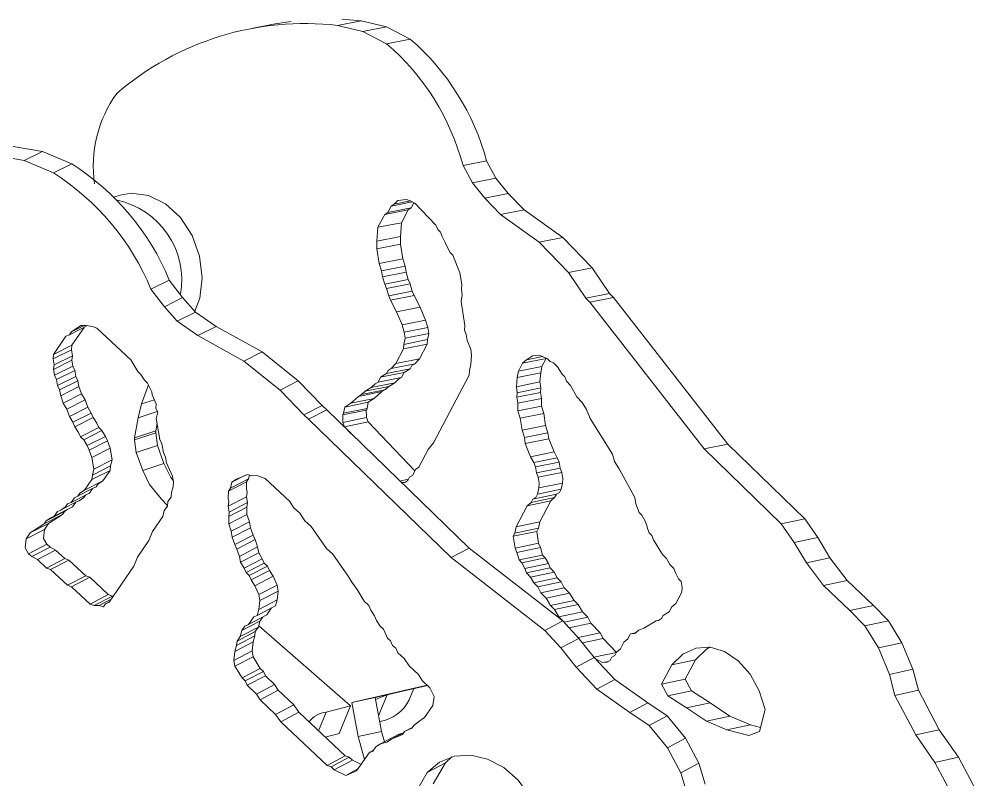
# Model space of a CAD drawing. Header units: millimetres. Extents: x 10 to 270, y -115 to 29.
# Drawn here: x 224.42 to 268.51, y -41.93 to -7.22 of the extents above; entities that cross this region are included whole.
import ezdxf

# ---------------------------------------------------------------- set-up
doc = ezdxf.new("R2010")
doc.units = ezdxf.units.MM

msp = doc.modelspace()

# ---------------------------------------------------------------- linework, layer by layer
at = {"color": 7, "linetype": 'Continuous', "lineweight": 15}
for p, q in [((236.093, -7.431), (235.016, -7.634)), ((236.093, -7.431), (236.818, -7.315)), ((240.02, -7.294), (238.942, -7.498)), ((239.128, -7.222), (240.02, -7.294)), ((240.02, -7.294), (241.165, -7.569)), ((238.942, -7.498), (240.087, -7.773)), ((241.165, -7.569), (240.087, -7.773)), ((240.087, -7.773), (241.178, -8.334)), ((241.165, -7.569), (242.256, -8.129)), ((242.256, -8.129), (241.178, -8.334)), ((224.137, -13.021), (225.471, -13.249)), ((223.298, -13.433), (224.633, -13.661)), ((225.471, -13.249), (224.633, -13.661)), ((224.633, -13.661), (225.969, -14.23)), ((225.471, -13.249), (226.806, -13.817)), ((226.806, -13.817), (225.969, -14.23)), ((245.741, -13.688), (244.664, -13.898)), ((244.664, -13.898), (245.089, -14.683)), ((245.741, -13.688), (246.166, -14.473)), ((246.166, -14.473), (245.089, -14.683)), ((246.166, -14.473), (246.73, -15.172)), ((245.089, -14.683), (245.653, -15.384)), ((229.018, -15.248), (228.729, -15.341)), ((246.73, -15.172), (245.653, -15.384)), ((245.653, -15.384), (246.377, -16.135)), ((246.73, -15.172), (247.453, -15.923)), ((241.382, -15.743), (241.519, -15.658)), ((241.695, -15.498), (242.089, -15.452)), ((242.167, -15.913), (242.304, -15.828)), ((242.248, -15.503), (242.467, -15.617)), ((242.467, -15.617), (243.427, -16.617)), ((240.783, -16.715), (241.091, -16.124)), ((242.167, -15.913), (241.091, -16.124)), ((241.091, -16.124), (241.228, -16.039)), ((241.859, -16.504), (242.167, -15.913)), ((247.453, -15.923), (246.377, -16.135)), ((246.377, -16.135), (248.142, -17.395)), ((247.453, -15.923), (249.219, -17.182)), ((240.731, -17.345), (240.783, -16.715)), ((241.859, -16.504), (240.783, -16.715)), ((241.807, -17.133), (241.859, -16.504)), ((243.628, -16.941), (243.71, -17.14)), ((249.219, -17.182), (248.142, -17.395)), ((249.219, -17.182), (250.55, -18.564)), ((241.917, -18.16), (241.811, -17.479)), ((243.933, -17.601), (244.074, -17.863)), ((248.142, -17.395), (249.473, -18.778)), ((240.841, -18.372), (240.735, -17.691)), ((244.074, -17.863), (244.194, -17.988)), ((244.194, -17.988), (244.52, -18.785)), ((241.917, -18.16), (240.841, -18.372)), ((240.944, -18.707), (240.841, -18.372)), ((242.02, -18.494), (241.917, -18.16)), ((242.164, -19.101), (242.062, -18.767)), ((250.55, -18.564), (249.473, -18.778)), ((249.473, -18.778), (250.265, -19.945)), ((250.55, -18.564), (251.341, -19.73)), ((231.259, -19.121), (230.424, -19.539)), ((231.259, -19.121), (231.869, -19.919)), ((241.089, -19.315), (240.986, -18.98)), ((242.164, -19.101), (241.089, -19.315)), ((241.17, -19.513), (241.089, -19.315)), ((242.245, -19.3), (241.17, -19.513)), ((242.245, -19.3), (242.164, -19.101)), ((242.348, -19.634), (242.245, -19.3)), ((244.606, -19.331), (244.588, -19.542)), ((230.424, -19.539), (231.035, -20.338)), ((241.272, -19.848), (241.17, -19.513)), ((242.348, -19.634), (241.272, -19.848)), ((242.429, -19.833), (241.353, -20.047)), ((242.429, -19.833), (242.348, -19.634)), ((242.711, -20.355), (242.429, -19.833)), ((244.631, -19.815), (244.574, -20.099)), ((244.588, -19.542), (244.631, -19.815)), ((231.869, -19.919), (231.035, -20.338)), ((231.869, -19.919), (232.456, -20.582)), ((241.353, -20.047), (241.272, -19.848)), ((241.635, -20.57), (241.353, -20.047)), ((244.574, -20.099), (244.745, -21.192)), ((250.447, -20.134), (255.673, -26.832)), ((251.523, -19.919), (256.748, -26.61)), ((231.035, -20.338), (231.622, -21.002)), ((232.456, -20.582), (231.622, -21.002)), ((232.456, -20.582), (233.397, -21.236)), ((242.711, -20.355), (241.635, -20.57)), ((241.879, -21.166), (241.635, -20.57)), ((242.954, -20.951), (242.711, -20.355)), ((231.622, -21.002), (232.564, -21.657)), ((242.954, -20.951), (241.879, -21.166)), ((241.981, -21.501), (241.879, -21.166)), ((243.057, -21.286), (242.954, -20.951)), ((226.706, -21.617), (226.8, -21.479)), ((227.374, -21.191), (226.8, -21.479)), ((226.8, -21.479), (227.223, -21.195)), ((226.814, -22.1), (227.368, -21.285)), ((227.458, -21.189), (227.763, -21.248)), ((227.95, -21.311), (229.498, -22.762)), ((233.397, -21.236), (232.564, -21.657)), ((233.397, -21.236), (235.494, -22.402)), ((243.057, -21.286), (241.981, -21.501)), ((242.024, -21.774), (241.981, -21.501)), ((243.099, -21.558), (242.024, -21.774)), ((243.043, -21.842), (243.099, -21.558)), ((243.099, -21.558), (243.057, -21.286)), ((244.745, -21.192), (244.728, -21.402)), ((244.728, -21.402), (244.809, -21.601)), ((225.978, -22.52), (226.542, -21.69)), ((232.564, -21.657), (234.662, -22.824)), ((241.968, -22.057), (242.024, -21.774)), ((226.791, -22.303), (225.955, -22.724)), ((226.814, -22.1), (225.978, -22.52)), ((226.791, -22.303), (226.814, -22.1)), ((226.837, -22.573), (226.791, -22.303)), ((235.494, -22.402), (234.662, -22.824)), ((235.494, -22.402), (237.144, -23.719)), ((241.603, -22.929), (241.951, -22.267)), ((242.679, -22.713), (243.026, -22.051)), ((245.015, -22.273), (245.057, -22.546)), ((225.955, -22.724), (225.978, -22.52)), ((226.001, -22.993), (225.955, -22.724)), ((226.813, -22.777), (225.977, -23.197)), ((226.837, -22.573), (226.001, -22.993)), ((226.813, -22.777), (226.837, -22.573)), ((226.859, -23.047), (226.813, -22.777)), ((229.498, -22.762), (229.826, -23.296)), ((234.662, -22.824), (236.313, -24.143)), ((241.389, -23.161), (241.603, -22.929)), ((242.679, -22.713), (241.603, -22.929)), ((242.464, -22.944), (242.679, -22.713)), ((245.057, -22.546), (245.022, -22.967)), ((247.189, -23.284), (247.384, -22.915)), ((247.562, -22.756), (247.839, -22.586)), ((248.265, -23.067), (248.46, -22.698)), ((248.297, -22.605), (248.517, -22.72)), ((248.638, -22.846), (248.798, -22.898)), ((225.977, -23.197), (226.001, -22.993)), ((226.024, -23.467), (225.977, -23.197)), ((226.859, -23.047), (226.024, -23.467)), ((226.953, -23.247), (226.859, -23.047)), ((229.826, -23.296), (229.966, -23.428)), ((241.977, -23.344), (240.902, -23.561)), ((241.861, -23.564), (241.977, -23.344)), ((241.977, -23.344), (242.25, -23.176)), ((244.966, -23.251), (244.949, -23.461)), ((247.133, -23.569), (247.189, -23.284)), ((248.208, -23.351), (247.133, -23.569)), ((248.265, -23.067), (247.189, -23.284)), ((248.173, -23.772), (248.208, -23.351)), ((248.208, -23.351), (248.265, -23.067)), ((226.117, -23.668), (226.024, -23.467)), ((227.092, -23.717), (226.999, -23.517)), ((237.144, -23.719), (236.313, -24.143)), ((237.144, -23.719), (238.229, -24.848)), ((240.786, -23.781), (240.902, -23.561)), ((240.902, -23.561), (241.175, -23.392)), ((241.276, -23.974), (241.549, -23.806)), ((244.949, -23.461), (243.322, -26.552)), ((247.098, -23.99), (247.133, -23.569)), ((248.173, -23.772), (247.098, -23.99)), ((248.216, -24.045), (248.173, -23.772)), ((249.183, -23.413), (249.304, -23.539)), ((249.385, -23.74), (249.567, -23.929)), ((226.257, -24.139), (226.163, -23.938)), ((227.255, -24.322), (227.138, -23.987)), ((229.995, -24.776), (230.31, -23.911)), ((230.271, -23.828), (230.458, -24.23)), ((236.313, -24.143), (237.399, -25.273)), ((240.026, -24.349), (240.201, -24.191)), ((241.276, -23.974), (240.201, -24.191)), ((240.201, -24.191), (240.474, -24.023)), ((240.614, -24.531), (240.964, -24.216)), ((241.101, -24.132), (241.276, -23.974)), ((247.14, -24.263), (247.098, -23.99)), ((248.216, -24.045), (247.14, -24.263)), ((248.198, -24.256), (248.216, -24.045)), ((249.567, -23.929), (249.852, -24.455)), ((226.419, -24.744), (226.303, -24.409)), ((227.255, -24.322), (226.419, -24.744)), ((227.418, -24.589), (226.583, -25.011)), ((227.418, -24.589), (227.255, -24.322)), ((227.535, -24.924), (227.418, -24.589)), ((239.54, -24.748), (239.889, -24.433)), ((247.123, -24.474), (247.14, -24.263)), ((248.244, -24.876), (248.241, -24.529)), ((226.583, -25.011), (226.419, -24.744)), ((226.699, -25.347), (226.583, -25.011)), ((227.535, -24.924), (226.699, -25.347)), ((227.698, -25.19), (227.535, -24.924)), ((230.668, -24.768), (230.644, -24.972)), ((238.229, -24.848), (237.399, -25.273)), ((238.441, -25.046), (237.611, -25.472)), ((238.229, -24.848), (238.441, -25.046)), ((238.441, -25.046), (244.942, -31.359)), ((240.248, -25.054), (239.173, -25.272)), ((239.211, -25.199), (239.267, -24.916)), ((240.286, -24.981), (239.211, -25.199)), ((240.248, -25.054), (240.286, -24.981)), ((240.252, -25.399), (240.248, -25.054)), ((240.286, -24.981), (240.342, -24.699)), ((247.169, -25.095), (247.165, -24.748)), ((248.244, -24.876), (247.169, -25.095)), ((247.272, -25.431), (247.169, -25.095)), ((248.347, -25.212), (248.244, -24.876)), ((250.297, -25.034), (250.461, -25.435)), ((226.863, -25.613), (226.699, -25.347)), ((227.698, -25.19), (226.863, -25.613)), ((227.791, -25.391), (227.698, -25.19)), ((229.675, -26.317), (229.836, -25.405)), ((230.738, -25.174), (230.667, -25.447)), ((230.667, -25.447), (230.828, -26.393)), ((237.399, -25.273), (237.611, -25.472)), ((237.611, -25.472), (244.117, -31.791)), ((239.173, -25.272), (239.211, -25.199)), ((239.177, -25.617), (239.173, -25.272)), ((240.252, -25.399), (239.177, -25.617)), ((240.332, -25.597), (240.252, -25.399)), ((248.347, -25.212), (247.272, -25.431)), ((247.358, -25.978), (247.272, -25.431)), ((248.433, -25.759), (248.347, -25.212)), ((250.461, -25.435), (251.478, -27.069)), ((226.956, -25.814), (226.863, -25.613)), ((228.188, -25.99), (227.353, -26.413)), ((228.188, -25.99), (228.048, -25.858)), ((228.351, -26.256), (228.188, -25.99)), ((230.641, -25.997), (230.702, -25.652)), ((239.258, -25.815), (239.177, -25.617)), ((240.332, -25.597), (239.258, -25.815)), ((239.566, -26.139), (239.258, -25.815)), ((242.462, -27.832), (240.332, -25.597)), ((248.433, -25.759), (247.358, -25.978)), ((247.461, -26.315), (247.358, -25.978)), ((248.536, -26.095), (248.433, -25.759)), ((227.353, -26.413), (227.213, -26.282)), ((227.517, -26.68), (227.353, -26.413)), ((228.561, -26.792), (228.445, -26.457)), ((229.748, -26.994), (229.674, -26.411)), ((230.714, -26.674), (230.64, -26.092)), ((230.828, -26.393), (230.922, -26.594)), ((248.536, -26.095), (247.461, -26.315)), ((247.503, -26.588), (247.461, -26.315)), ((248.578, -26.368), (247.503, -26.588)), ((248.578, -26.368), (248.536, -26.095)), ((248.823, -26.967), (248.578, -26.368)), ((227.727, -27.217), (227.61, -26.881)), ((228.561, -26.792), (227.727, -27.217)), ((228.653, -27.331), (228.561, -26.792)), ((229.748, -26.994), (230.714, -26.674)), ((231.018, -27.495), (230.714, -26.674)), ((230.922, -26.594), (230.991, -27)), ((243.068, -26.856), (242.643, -27.663)), ((243.322, -26.552), (243.068, -26.856)), ((247.748, -27.188), (247.503, -26.588)), ((256.748, -26.61), (255.673, -26.832)), ((255.673, -26.832), (259.179, -30.246)), ((256.748, -26.61), (260.255, -30.021)), ((227.819, -27.756), (227.727, -27.217)), ((230.053, -27.815), (229.748, -26.994)), ((231.085, -27.201), (231.131, -27.471)), ((248.823, -26.967), (247.748, -27.188)), ((247.89, -27.451), (247.748, -27.188)), ((248.965, -27.23), (248.823, -26.967)), ((228.559, -27.807), (228.582, -27.603)), ((231.131, -27.471), (231.412, -28.074)), ((242.506, -27.747), (242.352, -28.041)), ((248.015, -27.924), (247.972, -27.651)), ((249.09, -27.703), (248.015, -27.924)), ((249.09, -27.703), (249.047, -27.43)), ((249.171, -27.903), (249.09, -27.703)), ((251.582, -27.406), (251.785, -27.733)), ((251.785, -27.733), (252.499, -29.053)), ((228.559, -27.807), (227.725, -28.232)), ((227.725, -28.232), (227.748, -28.028)), ((228.23, -28.288), (228.559, -27.807)), ((231.412, -28.074), (231.458, -28.345)), ((234.88, -28.194), (234.049, -28.621)), ((234.334, -28.207), (234.831, -27.991)), ((234.785, -28.332), (234.88, -28.194)), ((234.88, -28.194), (234.925, -28.023)), ((235.256, -28.049), (235.634, -28.175)), ((235.634, -28.175), (236.765, -29.236)), ((242.166, -28.216), (241.786, -28.295)), ((242.352, -28.041), (242.215, -28.124)), ((248.097, -28.124), (248.015, -27.924)), ((227.396, -28.714), (227.725, -28.232)), ((227.62, -28.843), (227.761, -28.637)), ((231.434, -28.549), (231.362, -28.822)), ((233.954, -28.759), (234.049, -28.621)), ((234.049, -28.621), (234.121, -28.348)), ((241.902, -28.365), (241.85, -28.357)), ((242.138, -28.271), (242.001, -28.355)), ((248.065, -28.892), (248.122, -28.608)), ((249.14, -28.67), (249.196, -28.386)), ((227.62, -28.843), (226.786, -29.269)), ((226.786, -29.269), (226.927, -29.063)), ((231.338, -29.025), (231.196, -29.232)), ((234.829, -29.281), (234.783, -29.011)), ((248.845, -29.048), (248.923, -28.901)), ((252.499, -29.053), (252.542, -29.328)), ((226.622, -29.341), (226.786, -29.269)), ((226.847, -29.469), (226.988, -29.264)), ((231.172, -29.436), (231.031, -29.643)), ((233.998, -29.709), (233.952, -29.438)), ((234.803, -29.824), (234.804, -29.485)), ((236.929, -29.504), (237.212, -29.769)), ((247.087, -30.384), (247.593, -29.428)), ((247.771, -29.271), (247.849, -29.123)), ((248.161, -30.161), (248.668, -29.206)), ((252.542, -29.328), (252.707, -29.729)), ((225.638, -30.107), (225.849, -29.967)), ((225.749, -30.237), (226.379, -29.818)), ((226.013, -29.896), (226.153, -29.69)), ((226.473, -29.681), (226.604, -29.594)), ((230.959, -29.915), (230.487, -30.603)), ((231.031, -29.643), (230.959, -29.915)), ((234.803, -29.824), (233.972, -30.252)), ((233.972, -30.252), (233.974, -29.913)), ((234.92, -30.16), (234.803, -29.824)), ((225.749, -30.237), (224.914, -30.664)), ((224.914, -30.664), (225.545, -30.244)), ((225.561, -30.511), (225.749, -30.237)), ((234.089, -30.589), (233.972, -30.252)), ((234.92, -30.16), (234.089, -30.589)), ((234.966, -30.43), (234.92, -30.16)), ((237.447, -30.104), (237.73, -30.369)), ((237.73, -30.369), (238.436, -31.373)), ((247.03, -30.667), (247.087, -30.384)), ((248.161, -30.161), (247.087, -30.384)), ((248.105, -30.444), (248.161, -30.161)), ((252.971, -30.12), (253.053, -30.321)), ((260.255, -30.021), (259.179, -30.246)), ((259.179, -30.246), (259.774, -31.096)), ((260.255, -30.021), (260.85, -30.871)), ((224.727, -30.938), (224.914, -30.664)), ((230.487, -30.603), (230.322, -31.013)), ((234.135, -30.859), (234.089, -30.589)), ((234.966, -30.43), (234.135, -30.859)), ((234.252, -31.195), (234.135, -30.859)), ((235.082, -30.766), (234.252, -31.195)), ((235.082, -30.766), (234.966, -30.43)), ((235.176, -30.967), (235.082, -30.766)), ((247.038, -31.361), (246.953, -30.814)), ((248.112, -31.137), (248.027, -30.591)), ((253.278, -30.786), (253.361, -30.986)), ((225.817, -31.314), (225.677, -31.183)), ((230.322, -31.013), (229.803, -31.769)), ((234.346, -31.397), (234.252, -31.195)), ((235.176, -30.967), (234.346, -31.397)), ((235.292, -31.303), (234.462, -31.733)), ((235.292, -31.303), (235.176, -30.967)), ((235.338, -31.573), (235.292, -31.303)), ((253.361, -30.986), (253.769, -31.642)), ((260.85, -30.871), (259.774, -31.096)), ((259.774, -31.096), (260.33, -32.021)), ((260.85, -30.871), (261.405, -31.795)), ((224.982, -31.742), (224.842, -31.61)), ((226.493, -31.838), (226.073, -31.443)), ((234.462, -31.733), (234.346, -31.397)), ((234.508, -32.003), (234.462, -31.733)), ((235.338, -31.573), (234.508, -32.003)), ((235.502, -31.841), (235.338, -31.573)), ((238.72, -31.639), (239.426, -32.643)), ((244.942, -31.359), (244.117, -31.791)), ((244.942, -31.359), (249.218, -34.675)), ((247.222, -31.897), (247.12, -31.56)), ((248.297, -31.672), (247.222, -31.897)), ((248.297, -31.672), (248.194, -31.336)), ((248.417, -31.799), (248.297, -31.672)), ((225.658, -32.266), (225.239, -31.871)), ((226.493, -31.838), (225.658, -32.266)), ((226.679, -31.902), (225.845, -32.33)), ((226.679, -31.902), (226.493, -31.838)), ((227.449, -32.626), (226.679, -31.902)), ((229.638, -32.179), (228.509, -33.824)), ((234.672, -32.271), (234.508, -32.003)), ((235.737, -32.174), (234.907, -32.605)), ((235.737, -32.174), (235.596, -32.042)), ((235.83, -32.375), (235.737, -32.174)), ((244.117, -31.791), (248.396, -35.111)), ((247.343, -32.023), (247.222, -31.897)), ((248.641, -32.261), (248.559, -32.062)), ((253.951, -31.833), (254.094, -32.097)), ((261.405, -31.795), (260.33, -32.021)), ((260.33, -32.021), (261.111, -33.064)), ((261.405, -31.795), (262.186, -32.837)), ((225.845, -32.33), (225.658, -32.266)), ((226.615, -33.055), (225.845, -32.33)), ((234.907, -32.605), (234.766, -32.472)), ((235.001, -32.806), (234.907, -32.605)), ((247.566, -32.486), (247.485, -32.286)), ((248.641, -32.261), (247.566, -32.486)), ((247.747, -32.676), (247.566, -32.486)), ((248.821, -32.451), (248.641, -32.261)), ((254.359, -32.489), (254.502, -32.753)), ((228.475, -33.48), (227.635, -32.689)), ((236.181, -33.045), (235.352, -33.477)), ((236.181, -33.045), (235.994, -32.643)), ((236.227, -33.315), (236.181, -33.045)), ((239.426, -32.643), (239.591, -32.911)), ((248.07, -33.129), (247.889, -32.939)), ((249.144, -32.903), (248.07, -33.129)), ((249.144, -32.903), (248.963, -32.714)), ((249.286, -33.166), (249.144, -32.903)), ((254.502, -32.753), (254.624, -32.88)), ((262.186, -32.837), (261.111, -33.064)), ((261.111, -33.064), (262.32, -34.206)), ((262.186, -32.837), (263.395, -33.978)), ((227.642, -33.91), (226.802, -33.118)), ((235.352, -33.477), (235.165, -33.074)), ((235.398, -33.747), (235.352, -33.477)), ((236.227, -33.315), (235.398, -33.747)), ((236.178, -33.722), (236.227, -33.315)), ((239.826, -33.246), (240.156, -33.782)), ((248.212, -33.392), (248.07, -33.129)), ((249.286, -33.166), (248.212, -33.392)), ((248.454, -33.645), (248.212, -33.392)), ((249.528, -33.419), (248.454, -33.645)), ((249.528, -33.419), (249.286, -33.166)), ((249.73, -33.746), (249.528, -33.419)), ((254.649, -33.366), (254.373, -33.883)), ((254.667, -33.155), (254.649, -33.366)), ((228.345, -33.895), (228.251, -34.032)), ((228.702, -33.543), (228.662, -33.544)), ((236.178, -33.722), (235.349, -34.154)), ((235.349, -34.154), (235.398, -33.747)), ((236.106, -33.995), (236.178, -33.722)), ((248.656, -33.972), (248.454, -33.645)), ((249.73, -33.746), (248.656, -33.972)), ((249.911, -33.936), (248.837, -34.162)), ((249.911, -33.936), (249.73, -33.746)), ((250.114, -34.262), (249.911, -33.936)), ((228.063, -33.969), (227.829, -33.974)), ((235.277, -34.427), (235.349, -34.154)), ((235.704, -34.409), (235.925, -34.089)), ((240.368, -33.982), (240.462, -34.184)), ((240.462, -34.184), (240.627, -34.452)), ((248.837, -34.162), (248.656, -33.972)), ((249.04, -34.489), (248.837, -34.162)), ((250.114, -34.262), (249.04, -34.489)), ((250.355, -34.515), (250.114, -34.262)), ((254.075, -34.261), (253.796, -34.429)), ((254.194, -34.04), (254.075, -34.261)), ((263.395, -33.978), (262.32, -34.206)), ((262.32, -34.206), (262.998, -34.911)), ((263.395, -33.978), (264.073, -34.682)), ((234.875, -34.842), (235.112, -34.498)), ((235.396, -34.686), (235.522, -34.504)), ((240.721, -34.654), (240.885, -34.923)), ((249.218, -34.675), (248.396, -35.111)), ((249.214, -34.672), (249.04, -34.489)), ((249.218, -34.675), (249.954, -35.478)), ((249.281, -34.742), (249.244, -34.703)), ((250.355, -34.515), (249.281, -34.742)), ((249.283, -34.746), (249.281, -34.742)), ((250.497, -34.779), (249.505, -34.988)), ((250.497, -34.779), (250.355, -34.515)), ((250.92, -35.222), (250.497, -34.779)), ((253.477, -34.67), (252.919, -35.004)), ((253.717, -34.576), (253.578, -34.66)), ((264.073, -34.682), (262.998, -34.911)), ((264.073, -34.682), (264.692, -35.673)), ((235.182, -35.164), (234.353, -35.597)), ((234.567, -35.119), (234.709, -34.913)), ((235.158, -35.367), (235.182, -35.164)), ((235.182, -35.164), (235.325, -34.958)), ((241.027, -35.056), (241.215, -35.459)), ((248.396, -35.111), (249.132, -35.915)), ((250.92, -35.222), (249.915, -35.435)), ((251.063, -35.486), (250.92, -35.222)), ((252.501, -35.255), (252.301, -35.275)), ((252.68, -35.098), (252.501, -35.255)), ((252.919, -35.004), (252.68, -35.098)), ((262.998, -34.911), (263.617, -35.903)), ((234.329, -35.8), (234.353, -35.597)), ((234.353, -35.597), (234.495, -35.391)), ((235.038, -36.045), (235.086, -35.639)), ((249.954, -35.478), (249.132, -35.915)), ((249.954, -35.478), (250.642, -36.351)), ((251.063, -35.486), (250.118, -35.686)), ((251.663, -36.115), (251.063, -35.486)), ((252.005, -35.652), (251.848, -35.946)), ((252.184, -35.495), (252.005, -35.652)), ((264.692, -35.673), (263.617, -35.903)), ((264.692, -35.673), (265.191, -36.887)), ((234.208, -36.479), (234.257, -36.072)), ((241.45, -35.794), (241.592, -35.927)), ((241.592, -35.927), (241.686, -36.129)), ((249.132, -35.915), (249.821, -36.789)), ((251.66, -36.122), (250.633, -36.34)), ((251.67, -36.103), (251.591, -36.25)), ((263.617, -35.903), (264.117, -37.119)), ((235.411, -36.849), (235.084, -36.315)), ((241.97, -36.396), (242.205, -36.731)), ((250.642, -36.351), (249.821, -36.789)), ((250.642, -36.351), (251.593, -37.355)), ((251.035, -36.583), (250.686, -36.397)), ((251.452, -36.333), (251.374, -36.48)), ((255.273, -36.459), (254.199, -36.689)), ((254.8, -37.341), (255.273, -36.459)), ((234.582, -37.284), (234.254, -36.749)), ((235.411, -36.849), (234.582, -37.284)), ((235.552, -36.981), (234.723, -37.416)), ((235.552, -36.981), (235.411, -36.849)), ((235.645, -37.182), (235.552, -36.981)), ((242.205, -36.731), (242.631, -37.13)), ((249.821, -36.789), (250.772, -37.794)), ((253.727, -37.571), (254.199, -36.689)), ((265.191, -36.887), (264.117, -37.119)), ((265.191, -36.887), (265.444, -37.845)), ((234.723, -37.416), (234.582, -37.284)), ((234.817, -37.617), (234.723, -37.416)), ((235.645, -37.182), (234.817, -37.617)), ((236.068, -37.58), (235.645, -37.182)), ((242.631, -37.13), (242.796, -37.399)), ((242.796, -37.399), (243.151, -37.732)), ((251.593, -37.355), (250.772, -37.794)), ((251.593, -37.355), (253.096, -38.418)), ((254.8, -37.341), (253.727, -37.571)), ((255.086, -37.87), (254.8, -37.341)), ((264.117, -37.119), (264.37, -38.077)), ((235.239, -38.015), (234.817, -37.617)), ((236.936, -38.51), (236.231, -37.847)), ((243.025, -37.614), (239.584, -38.401)), ((243.04, -37.628), (240.656, -38.173)), ((242.212, -38.277), (242.418, -37.77)), ((243.151, -37.732), (243.339, -38.136)), ((250.772, -37.794), (252.276, -38.858)), ((254.013, -38.1), (253.727, -37.571)), ((255.086, -37.87), (254.013, -38.1)), ((255.935, -38.414), (255.086, -37.87)), ((265.444, -37.845), (264.37, -38.077)), ((265.444, -37.845), (266.398, -39.648)), ((236.108, -38.946), (235.403, -38.282)), ((240.656, -38.173), (239.584, -38.401)), ((240.656, -38.173), (240.949, -39.726)), ((240.674, -38.267), (241.198, -38.059)), ((241.198, -38.059), (240.813, -39.004)), ((241.198, -38.059), (241.518, -37.976)), ((243.339, -38.136), (243.288, -38.544)), ((254.861, -38.645), (254.013, -38.1)), ((264.37, -38.077), (265.324, -39.882)), ((236.936, -38.51), (236.108, -38.946)), ((237.17, -38.843), (236.936, -38.51)), ((238.415, -38.839), (239.525, -38.561)), ((239.584, -38.401), (239.876, -39.955)), ((243.288, -38.544), (242.905, -39.094)), ((253.096, -38.418), (252.276, -38.858)), ((253.096, -38.418), (253.98, -39.016)), ((255.935, -38.414), (254.861, -38.645)), ((255.771, -39.254), (254.861, -38.645)), ((256.845, -39.023), (255.935, -38.414)), ((258.447, -38.718), (258.194, -39.72)), ((236.343, -39.28), (236.108, -38.946)), ((237.17, -38.843), (236.343, -39.28)), ((239.285, -40.833), (237.17, -38.843)), ((238.415, -38.839), (238.07, -39.69)), ((242.69, -39.234), (242.427, -39.442)), ((252.276, -38.858), (253.16, -39.457)), ((253.98, -39.016), (253.16, -39.457)), ((253.98, -39.016), (254.812, -40.024)), ((256.845, -39.023), (255.771, -39.254)), ((257.775, -39.421), (256.845, -39.023)), ((238.459, -41.272), (236.343, -39.28)), ((242.371, -39.523), (241.998, -39.721)), ((242.331, -39.58), (241.998, -39.721)), ((253.16, -39.457), (253.994, -40.466)), ((256.701, -39.653), (255.771, -39.254)), ((257.775, -39.421), (256.701, -39.653)), ((257.711, -39.906), (256.701, -39.653)), ((258.24, -39.537), (257.775, -39.421)), ((266.398, -39.648), (265.324, -39.882)), ((266.398, -39.648), (267.266, -40.9)), ((238.378, -39.979), (239.014, -39.819)), ((240.949, -39.726), (239.876, -39.955)), ((239.876, -39.955), (240.162, -41.01)), ((241.728, -39.844), (240.903, -40.283)), ((240.949, -39.726), (241.074, -40.191)), ((241.902, -39.858), (241.403, -40.071)), ((241.922, -39.795), (241.728, -39.844)), ((241.998, -39.721), (241.902, -39.858)), ((254.812, -40.024), (253.994, -40.466)), ((254.812, -40.024), (255.427, -41.173)), ((258.194, -39.72), (257.711, -39.906)), ((265.324, -39.882), (266.192, -41.135)), ((240.903, -40.283), (240.689, -40.422)), ((241.188, -40.21), (240.903, -40.283)), ((253.994, -40.466), (254.609, -41.616)), ((239.285, -40.833), (238.459, -41.272)), ((239.474, -40.897), (238.648, -41.336)), ((239.474, -40.897), (239.285, -40.833)), ((239.615, -41.03), (239.474, -40.897)), ((240.379, -40.698), (239.807, -41.52)), ((243.856, -41.162), (244.149, -40.875)), ((267.266, -40.9), (266.192, -41.135)), ((267.266, -40.9), (268.513, -43.242)), ((238.648, -41.336), (238.459, -41.272)), ((238.789, -41.469), (238.648, -41.336)), ((239.615, -41.03), (238.789, -41.469)), ((239.866, -41.434), (239.308, -41.731)), ((240.009, -41.229), (239.615, -41.03)), ((243.856, -41.162), (243.032, -41.602)), ((243.304, -42.119), (243.856, -41.162)), ((255.427, -41.173), (254.609, -41.616)), ((255.427, -41.173), (255.707, -42.123)), ((266.192, -41.135), (267.439, -43.479)), ((239.308, -41.731), (238.789, -41.469)), ((239.807, -41.52), (239.308, -41.731)), ((242.48, -42.56), (243.032, -41.602)), ((254.609, -41.616), (254.889, -42.567))]:
    msp.add_line(p, q, dxfattribs=at)
at = {"color": 144, "linetype": 'Continuous', "lineweight": 0}
for p, q in [((241.228, -16.039), (241.382, -15.743)), ((242.304, -15.828), (241.228, -16.039)), ((242.347, -15.554), (241.382, -15.743)), ((241.519, -15.658), (241.695, -15.498)), ((242.265, -15.512), (241.519, -15.658)), ((242.089, -15.452), (242.248, -15.503)), ((242.304, -15.828), (242.426, -15.595)), ((243.427, -16.617), (243.508, -16.816)), ((241.807, -17.133), (240.731, -17.345)), ((241.811, -17.479), (241.807, -17.133)), ((243.508, -16.816), (243.628, -16.941)), ((243.71, -17.14), (243.851, -17.402)), ((240.735, -17.691), (240.731, -17.345)), ((241.811, -17.479), (240.735, -17.691)), ((243.851, -17.402), (243.933, -17.601)), ((242.02, -18.494), (240.944, -18.707)), ((242.062, -18.767), (242.02, -18.494)), ((240.986, -18.98), (240.944, -18.707)), ((242.062, -18.767), (240.986, -18.98)), ((244.52, -18.785), (244.606, -19.331)), ((251.341, -19.73), (250.265, -19.945)), ((251.341, -19.73), (251.523, -19.919)), ((250.265, -19.945), (250.447, -20.134)), ((251.523, -19.919), (250.447, -20.134)), ((227.532, -21.203), (226.706, -21.617)), ((227.223, -21.195), (227.458, -21.189)), ((227.763, -21.248), (227.95, -21.311)), ((244.809, -21.601), (244.852, -21.875)), ((226.542, -21.69), (226.706, -21.617)), ((243.043, -21.842), (241.968, -22.057)), ((243.026, -22.051), (243.043, -21.842)), ((244.852, -21.875), (245.015, -22.273)), ((243.026, -22.051), (241.951, -22.267)), ((241.951, -22.267), (241.968, -22.057)), ((248.46, -22.698), (247.384, -22.915)), ((247.384, -22.915), (247.562, -22.756)), ((248.3, -22.607), (247.562, -22.756)), ((247.839, -22.586), (248.137, -22.553)), ((248.137, -22.553), (248.297, -22.605)), ((248.46, -22.698), (248.465, -22.693)), ((248.517, -22.72), (248.638, -22.846)), ((248.798, -22.898), (248.98, -23.087)), ((226.953, -23.247), (226.117, -23.668)), ((226.999, -23.517), (226.953, -23.247)), ((242.25, -23.176), (241.175, -23.392)), ((241.175, -23.392), (241.252, -23.245)), ((241.252, -23.245), (241.389, -23.161)), ((242.464, -22.944), (241.389, -23.161)), ((242.25, -23.176), (242.328, -23.029)), ((242.328, -23.029), (242.464, -22.944)), ((245.022, -22.967), (244.966, -23.251)), ((248.98, -23.087), (249.183, -23.413)), ((226.163, -23.938), (226.117, -23.668)), ((226.999, -23.517), (226.163, -23.938)), ((227.092, -23.717), (226.257, -24.139)), ((227.138, -23.987), (227.092, -23.717)), ((229.966, -23.428), (230.13, -23.696)), ((230.13, -23.696), (230.271, -23.828)), ((241.549, -23.806), (240.474, -24.023)), ((240.649, -23.865), (240.786, -23.781)), ((241.861, -23.564), (240.786, -23.781)), ((241.549, -23.806), (241.724, -23.649)), ((241.724, -23.649), (241.861, -23.564)), ((249.304, -23.539), (249.385, -23.74)), ((226.303, -24.409), (226.257, -24.139)), ((227.138, -23.987), (226.303, -24.409)), ((230.458, -24.23), (230.481, -24.365)), ((240.964, -24.216), (239.889, -24.433)), ((241.101, -24.132), (240.026, -24.349)), ((240.474, -24.023), (240.649, -23.865)), ((240.964, -24.216), (241.101, -24.132)), ((229.995, -24.776), (230.582, -24.582)), ((230.481, -24.365), (230.668, -24.768)), ((240.614, -24.531), (239.54, -24.748)), ((239.889, -24.433), (240.026, -24.349)), ((240.342, -24.699), (240.614, -24.531)), ((248.198, -24.256), (247.123, -24.474)), ((247.165, -24.748), (247.123, -24.474)), ((248.241, -24.529), (247.165, -24.748)), ((248.241, -24.529), (248.198, -24.256)), ((249.852, -24.455), (250.094, -24.708)), ((229.836, -25.405), (229.995, -24.776)), ((229.836, -25.405), (230.711, -25.116)), ((230.644, -24.972), (230.738, -25.174)), ((240.342, -24.699), (239.267, -24.916)), ((239.267, -24.916), (239.54, -24.748)), ((250.094, -24.708), (250.297, -25.034)), ((227.791, -25.391), (226.956, -25.814)), ((227.954, -25.658), (227.791, -25.391)), ((227.12, -26.081), (226.956, -25.814)), ((228.048, -25.858), (227.213, -26.282)), ((228.048, -25.858), (227.954, -25.658)), ((229.675, -26.317), (230.641, -25.997)), ((230.64, -26.092), (230.641, -25.997)), ((227.213, -26.282), (227.12, -26.081)), ((228.351, -26.256), (227.517, -26.68)), ((228.445, -26.457), (227.61, -26.881)), ((228.445, -26.457), (228.351, -26.256)), ((229.674, -26.411), (230.64, -26.092)), ((229.674, -26.411), (229.675, -26.317)), ((227.61, -26.881), (227.517, -26.68)), ((228.653, -27.331), (227.819, -27.756)), ((228.582, -27.603), (228.653, -27.331)), ((230.991, -27), (231.085, -27.201)), ((248.965, -27.23), (247.89, -27.451)), ((249.047, -27.43), (248.965, -27.23)), ((251.478, -27.069), (251.582, -27.406)), ((228.582, -27.603), (227.748, -28.028)), ((227.748, -28.028), (227.819, -27.756)), ((230.053, -27.815), (231.018, -27.495)), ((231.324, -28.126), (231.018, -27.495)), ((242.643, -27.663), (242.506, -27.747)), ((247.972, -27.651), (247.89, -27.451)), ((249.047, -27.43), (247.972, -27.651)), ((230.359, -28.447), (230.053, -27.815)), ((231.447, -28.282), (231.324, -28.126)), ((234.734, -28.033), (234.121, -28.348)), ((234.121, -28.348), (234.334, -28.207)), ((234.831, -27.991), (235.02, -28.054)), ((235.02, -28.054), (235.256, -28.049)), ((242.215, -28.124), (242.138, -28.271)), ((249.171, -27.903), (248.097, -28.124)), ((248.139, -28.398), (248.097, -28.124)), ((249.214, -28.176), (249.171, -27.903)), ((249.196, -28.386), (249.214, -28.176)), ((227.761, -28.637), (227.103, -28.973)), ((228.23, -28.288), (227.396, -28.714)), ((227.761, -28.637), (227.925, -28.566)), ((227.925, -28.566), (228.019, -28.428)), ((228.019, -28.428), (228.23, -28.288)), ((230.898, -29.129), (230.359, -28.447)), ((231.458, -28.345), (231.434, -28.549)), ((234.785, -28.332), (233.954, -28.759)), ((234.784, -28.672), (234.785, -28.332)), ((242.025, -28.34), (241.902, -28.365)), ((242.001, -28.355), (241.902, -28.365)), ((249.196, -28.386), (248.122, -28.608)), ((248.122, -28.608), (248.139, -28.398)), ((226.927, -29.063), (227.091, -28.991)), ((227.091, -28.991), (227.184, -28.854)), ((227.152, -29.192), (227.362, -29.052)), ((227.184, -28.854), (227.396, -28.714)), ((227.362, -29.052), (227.443, -28.934)), ((231.362, -28.822), (231.338, -29.025)), ((234.783, -29.011), (233.952, -29.438)), ((233.953, -29.099), (233.954, -28.759)), ((233.976, -29.234), (233.953, -29.099)), ((234.783, -29.011), (234.807, -28.807)), ((234.807, -28.807), (234.784, -28.672)), ((248.845, -29.048), (247.771, -29.271)), ((248.923, -28.901), (247.849, -29.123)), ((247.849, -29.123), (247.987, -29.039)), ((247.987, -29.039), (248.065, -28.892)), ((249.14, -28.67), (248.065, -28.892)), ((248.668, -29.206), (248.845, -29.048)), ((248.923, -28.901), (249.062, -28.817)), ((249.062, -28.817), (249.14, -28.67)), ((226.847, -29.469), (226.013, -29.896)), ((226.317, -29.618), (226.528, -29.478)), ((226.988, -29.264), (226.396, -29.566)), ((226.528, -29.478), (226.622, -29.341)), ((226.988, -29.264), (227.152, -29.192)), ((231.175, -29.415), (230.898, -29.129)), ((231.196, -29.232), (231.172, -29.436)), ((233.952, -29.438), (233.976, -29.234)), ((234.804, -29.485), (233.974, -29.913)), ((234.829, -29.281), (233.998, -29.709)), ((234.804, -29.485), (234.829, -29.281)), ((236.765, -29.236), (236.929, -29.504)), ((248.668, -29.206), (247.593, -29.428)), ((247.593, -29.428), (247.771, -29.271)), ((226.379, -29.818), (225.545, -30.244)), ((226.473, -29.681), (225.638, -30.107)), ((225.849, -29.967), (226.013, -29.896)), ((226.153, -29.69), (226.317, -29.618)), ((226.379, -29.818), (226.473, -29.681)), ((233.974, -29.913), (233.998, -29.709)), ((237.212, -29.769), (237.447, -30.104)), ((252.707, -29.729), (252.828, -29.856)), ((252.828, -29.856), (252.971, -30.12)), ((225.545, -30.244), (225.638, -30.107)), ((253.053, -30.321), (253.075, -30.458)), ((225.561, -30.511), (224.727, -30.938)), ((225.514, -30.917), (225.561, -30.511)), ((248.027, -30.591), (246.953, -30.814)), ((246.953, -30.814), (247.03, -30.667)), ((248.105, -30.444), (247.03, -30.667)), ((248.027, -30.591), (248.105, -30.444)), ((253.075, -30.458), (253.157, -30.659)), ((253.157, -30.659), (253.278, -30.786)), ((224.679, -31.344), (224.727, -30.938)), ((225.677, -31.183), (224.842, -31.61)), ((225.677, -31.183), (225.514, -30.917)), ((248.112, -31.137), (247.038, -31.361)), ((248.194, -31.336), (248.112, -31.137)), ((224.842, -31.61), (224.679, -31.344)), ((225.817, -31.314), (224.982, -31.742)), ((225.239, -31.871), (224.982, -31.742)), ((226.073, -31.443), (225.239, -31.871)), ((226.073, -31.443), (225.817, -31.314)), ((238.436, -31.373), (238.72, -31.639)), ((247.12, -31.56), (247.038, -31.361)), ((248.194, -31.336), (247.12, -31.56)), ((253.769, -31.642), (253.951, -31.833)), ((229.803, -31.769), (229.638, -32.179)), ((235.502, -31.841), (234.672, -32.271)), ((235.596, -32.042), (234.766, -32.472)), ((235.596, -32.042), (235.502, -31.841)), ((248.417, -31.799), (247.343, -32.023)), ((247.485, -32.286), (247.343, -32.023)), ((248.559, -32.062), (247.485, -32.286)), ((248.559, -32.062), (248.417, -31.799)), ((254.094, -32.097), (254.277, -32.288)), ((227.449, -32.626), (226.615, -33.055)), ((227.635, -32.689), (227.449, -32.626)), ((234.766, -32.472), (234.672, -32.271)), ((235.83, -32.375), (235.001, -32.806)), ((235.994, -32.643), (235.83, -32.375)), ((248.821, -32.451), (247.747, -32.676)), ((248.963, -32.714), (248.821, -32.451)), ((254.277, -32.288), (254.359, -32.489)), ((226.802, -33.118), (226.615, -33.055)), ((227.635, -32.689), (226.802, -33.118)), ((235.165, -33.074), (235.001, -32.806)), ((235.994, -32.643), (235.165, -33.074)), ((239.591, -32.911), (239.826, -33.246)), ((247.889, -32.939), (247.747, -32.676)), ((248.963, -32.714), (247.889, -32.939)), ((254.624, -32.88), (254.667, -33.155)), ((228.475, -33.48), (227.642, -33.91)), ((228.662, -33.544), (228.475, -33.48)), ((227.829, -33.974), (227.642, -33.91)), ((228.662, -33.544), (227.829, -33.974)), ((228.6, -33.692), (228.063, -33.969)), ((228.523, -33.803), (228.345, -33.895)), ((228.509, -33.824), (228.345, -33.895)), ((240.156, -33.782), (240.368, -33.982)), ((254.373, -33.883), (254.194, -34.04)), ((228.251, -34.032), (228.063, -33.969)), ((236.106, -33.995), (235.277, -34.427)), ((235.396, -34.686), (234.567, -35.119)), ((235.704, -34.409), (234.875, -34.842)), ((235.112, -34.498), (235.277, -34.427)), ((235.325, -34.958), (235.396, -34.686)), ((240.627, -34.452), (240.721, -34.654)), ((253.606, -34.642), (253.477, -34.67)), ((253.578, -34.66), (253.477, -34.67)), ((253.796, -34.429), (253.717, -34.576)), ((235.325, -34.958), (234.495, -35.391)), ((234.495, -35.391), (234.567, -35.119)), ((234.709, -34.913), (234.875, -34.842)), ((239.525, -38.561), (235.339, -34.903)), ((240.885, -34.923), (241.027, -35.056)), ((252.301, -35.275), (252.184, -35.495)), ((252.535, -35.225), (252.301, -35.275)), ((235.086, -35.639), (234.257, -36.072)), ((235.158, -35.367), (234.329, -35.8)), ((235.086, -35.639), (235.158, -35.367)), ((241.215, -35.459), (241.357, -35.592)), ((241.357, -35.592), (241.45, -35.794)), ((235.038, -36.045), (234.208, -36.479)), ((234.257, -36.072), (234.329, -35.8)), ((235.084, -36.315), (235.038, -36.045)), ((241.686, -36.129), (241.97, -36.396)), ((251.848, -35.946), (251.67, -36.103)), ((234.254, -36.749), (234.208, -36.479)), ((235.084, -36.315), (234.254, -36.749)), ((251.294, -36.528), (251.035, -36.583)), ((251.235, -36.563), (251.035, -36.583)), ((251.374, -36.48), (251.235, -36.563)), ((251.591, -36.25), (251.452, -36.333)), ((236.068, -37.58), (235.239, -38.015)), ((236.231, -37.847), (235.403, -38.282)), ((236.231, -37.847), (236.068, -37.58)), ((235.403, -38.282), (235.239, -38.015)), ((239.525, -38.561), (239.014, -39.819)), ((242.905, -39.094), (242.69, -39.234)), ((242.427, -39.442), (242.331, -39.58)), ((241.403, -40.071), (241.188, -40.21)), ((241.961, -39.773), (241.403, -40.071)), ((240.689, -40.422), (240.546, -40.627)), ((240.565, -40.599), (240.379, -40.698)), ((240.546, -40.627), (240.379, -40.698))]:
    msp.add_line(p, q, dxfattribs=at)
at = {"color": 7, "linetype": 'Continuous', "lineweight": 15, "flags": 128}
for points in [[(232.425, -20.548), (232.646, -19.951), (232.762, -19.014), (232.644, -18.031), (232.302, -17.088), (231.767, -16.267), (231.085, -15.638), (230.314, -15.257), (229.523, -15.155), (229.018, -15.248)], [(254.199, -36.689), (254.695, -36.2), (255.288, -35.925), (255.938, -35.883), (256.598, -36.077), (257.22, -36.494), (257.76, -37.104), (258.179, -37.863), (258.447, -38.718)], [(255.273, -36.459), (255.769, -35.972), (255.941, -35.864)], [(243.032, -41.602), (243.59, -41.129), (244.267, -40.859), (245.016, -40.809), (245.787, -40.985), (246.525, -41.374), (247.181, -41.949), (247.708, -42.671), (248.07, -43.49)]]:
    msp.add_lwpolyline(points, dxfattribs=at)
at = {"color": 7, "linetype": 'Continuous', "lineweight": 15}
for centre, radius, start, end in [((237.454, -20.572), 13.159, 83.5052, 130.7716), ((233.895, -16.77), 11.145, 14.935, 49.1972), ((234.986, -16.558), 11.131, 14.9419, 49.2263), ((233.502, -13.937), 5.713, 144.343, 188.027), ((220.692, -23.471), 11.428, 22.3759, 57.6498), ((219.842, -23.896), 11.444, 22.3758, 57.6323), ((228.106, -19.121), 3.723, 349.6833, 79.0089), ((240.576, -37.474), 1.822, 279.0876, 333.8707), ((238.57, -39.984), 1.156, 97.6847, 143.0995)]:
    msp.add_arc(centre, radius, start, end, dxfattribs=at)

doc.saveas('drawing.dxf')
